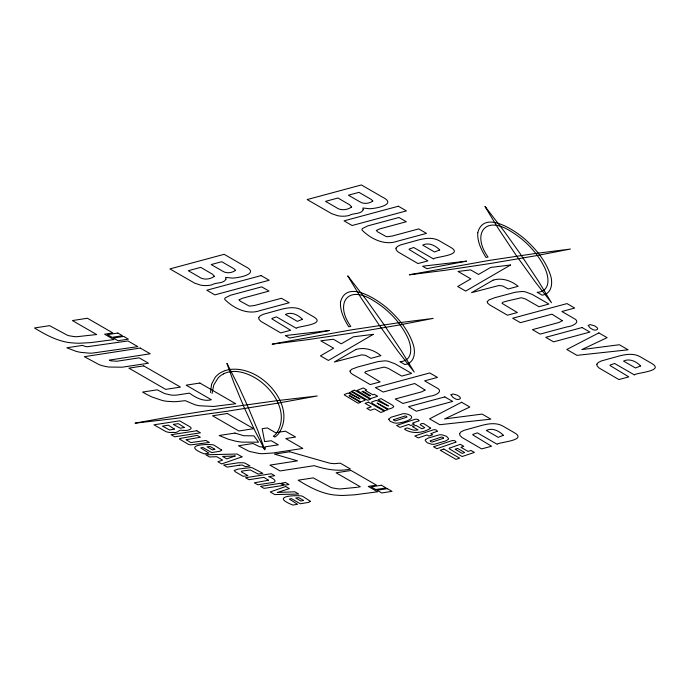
<?xml version="1.0" encoding="UTF-8"?>
<svg xmlns="http://www.w3.org/2000/svg" width="690" height="690" viewBox="0 0 690 690"><rect width="100%" height="100%" fill="white"/><g stroke="black" fill="none" stroke-linecap="round" stroke-linejoin="round"><path stroke-width="1.03" d="M212.063 393.455L213.745 385.003L218.057 378.051A25.944 14.982 0 0 1 223.422 373.894M388.332 405.875L378.077 399.657L381.113 398.639L392.576 405.263C396.465 407.247 389.384 408.989 388.315 409.084L377.352 403.064A3.045 1.76 0 0 0 377.042 403.158L387.754 409.679L384.822 410.654L372.669 403.615L371.677 402.451A1.932 1.113 0 0 1 371.841 401.942L375.584 400.579A4.278 2.467 0 0 1 377.154 400.631L388.168 405.944M224.302 373.506L225.164 373.118A15.559 8.987 0 0 0 225.509 372.997L225.966 372.824A9.505 5.486 0 0 1 227.01 372.462A15.137 8.737 0 0 1 231.038 371.643A18.285 10.557 0 0 1 235.29 371.453A20.648 11.92 0 0 1 239.577 371.876A30.317 17.509 0 0 1 248.504 374.567C269.721 383.045 291.197 411.352 276.449 433.372A29.394 16.974 0 0 1 273.43 436.227L274.896 437.072A31.378 18.113 0 0 0 278.38 433.932C294.535 411.206 272.377 380.802 249.832 372.272A33.776 19.501 0 0 0 240.672 369.685A24.452 14.119 0 0 0 235.488 369.21A21.45 12.386 0 0 0 230.184 369.452A18.665 10.781 0 0 0 225.242 370.599M357.687 487.209L360.301 486.769L336.082 472.788L351.055 470.468L376.481 485.148L368.236 486.424L377.568 491.806L354.643 494.825L342.939 495.463A50.085 28.92 0 0 1 336.832 495.187C322.696 494.394 309.965 487.45 298.158 480.206L313.208 477.877L330.984 487.433A15.111 8.72 0 0 0 333.184 488.054L337.376 488.744A19.13 11.049 0 0 0 340.377 488.943L356.808 487.338M172.94 432.371C178.149 433.777 178.762 429.007 182.289 430.353A7.193 4.157 0 0 0 184.023 430.379C187.18 430.965 194.951 428.913 188.982 426.222L179.65 420.84L153.93 424.816L165.781 431.552A5.839 3.372 0 0 0 166.566 431.837L167.523 432.087A8.591 4.959 0 0 0 172.949 432.389M210.51 392.558L211.606 384.054L215.254 377.232A38.114 22.002 0 0 1 216.108 376.266L218.118 374.403A24.029 13.869 0 0 1 221.059 372.428A12.532 7.236 0 0 1 222.025 371.927L223.991 371.065A12.334 7.124 0 0 1 225.251 370.608M223.465 373.92A9.72 5.615 0 0 1 224.302 373.506M265.072 448.069C265.331 451.777 263.062 445.826 261.105 446.922A7.633 4.407 0 0 1 259.354 446.628L253.014 443.506L238.49 445.757L248.098 450.829A21.209 12.248 0 0 0 250.332 451.631L258.871 453.434A24.116 13.921 0 0 0 262.666 453.692L273.257 452.959L302.841 448.431L285.755 438.564L295.57 437.046L285.41 431.181L275.595 432.699L267.341 427.929L262.2 428.731L264.632 441.6L271.282 440.746L278.372 444.834L265.046 446.844L265.072 448.069M357.084 390.428L370.487 398.639L377.646 396.25L374.265 394.301L372.79 394.792L365.183 390.402L366.657 389.91L363.285 387.961L357.084 390.428M349.994 371.065L350.451 372.54L352.366 374.213L370.211 384.572L380.121 381.906L364.777 372.686L365.51 371.669L370.151 370.332L384.158 367.097L388.185 368.322L401.735 376.085L411.645 373.419L394.982 363.794L388.16 361.224A11.851 6.84 0 0 0 384.675 360.861L378.12 361.586L357.705 367.002L351.702 369.254L349.994 371.065M487.243 301.703L487.701 303.186L489.615 304.851L507.452 315.218L517.371 312.544L502.018 303.324L502.751 302.306L507.4 300.969L521.407 297.735L525.435 298.96L538.976 306.731L548.895 304.057L532.232 294.44L525.409 291.861A11.851 6.84 0 0 0 521.916 291.499L515.361 292.224L494.954 297.649L488.951 299.9L487.243 301.703M451.001 394.818L452.985 397.406A12.903 7.452 0 0 0 454.555 398.32C457.099 400.761 463.551 399.036 458.557 396.008A12.903 7.452 0 0 0 456.978 395.094L452.864 393.947L451.001 394.818M588.242 325.456L590.226 328.052A12.903 7.452 0 0 0 591.804 328.957C594.34 331.398 600.8 329.673 595.806 326.646A12.903 7.452 0 0 0 594.228 325.74L590.105 324.593L588.242 325.456M221.697 450.096L220.058 451.2L211.692 452.588L202.808 447.465L200.712 447.914L208.958 453.149L204.257 453.873C182.85 445.533 202.886 443.946 212.46 444.688A7.055 4.071 0 0 1 214.366 445.352L221.697 450.096M310.336 501.276L308.697 502.372L300.331 503.769L291.447 498.637L289.352 499.094L297.597 504.321L292.896 505.046C271.489 496.705 291.516 495.118 301.099 495.86A7.055 4.071 0 0 1 302.996 496.524L310.336 501.276M174.389 429.025L169.999 429.93A2.286 1.32 0 0 1 169.309 429.827L162.435 426.101L168.326 425.187L174.389 429.025M239.094 299.814L240.301 301.168L248.857 305.868A3.847 2.225 0 0 0 250.151 306.084L254.998 305.385L281.486 298.27L289.239 302.746L259.759 310.681C247.305 315.123 233.298 308.128 224.776 299.4A4.52 2.613 0 0 1 225.156 297.925L230.426 295.277L261.7 286.85L269.048 291.094L242.475 298.261L239.094 299.814M376.343 230.46L377.551 231.805L386.107 236.515A3.847 2.225 0 0 0 387.392 236.722L392.248 236.032L418.727 228.907L426.48 233.384L397.009 241.319C384.546 245.761 370.547 238.774 362.026 230.037A4.52 2.613 0 0 1 362.397 228.562L367.675 225.923L398.949 217.488L406.298 221.732L379.724 228.899L376.343 230.46M340.515 302.013C339.903 310.974 344.172 319.392 348.743 326.801L350.796 326.413C334.314 303.557 347.717 283.866 373.713 300.797C387.625 309.189 399.45 321.342 406.833 335.858C410.947 343.456 414.259 357.894 403.21 361.189A9.255 5.348 0 0 1 399.898 361.638L404.901 364.536A9.789 5.649 0 0 0 406.22 364.251C415.449 362.017 415.647 350.46 412.775 343.232C407.963 329.518 398.337 318.012 387.599 308.464C377.344 299.555 346.708 278.915 340.515 302.013M388.712 419.201L390.152 421.331L394.154 422.91A7.788 4.502 0 0 0 396.828 423.143C402.986 423.065 420.227 417.631 406.436 413.914A7.849 4.528 0 0 0 403.055 413.707L391.032 417.252L388.712 419.201M477.765 232.651C477.144 241.612 481.413 250.03 485.984 257.448L488.046 257.051C471.563 234.195 484.966 214.504 510.954 231.443C524.866 239.827 536.699 251.979 544.074 266.495C548.196 274.103 551.5 288.532 540.46 291.827A9.255 5.348 0 0 1 537.148 292.284L542.15 295.173A9.789 5.649 0 0 0 543.461 294.889C552.699 292.663 552.888 281.097 550.016 273.87C545.204 260.156 535.578 248.659 524.849 239.111C514.593 230.193 483.949 209.553 477.765 232.651M430.655 428.154C423.996 432.699 413.56 434.183 406.048 430.12A27.246 15.732 0 0 1 405.435 429.784C402.805 428.99 407.402 427.343 408.532 428.343A13.843 7.995 0 0 0 409.041 428.637L413.215 430.043A6.934 4.002 0 0 0 414.88 430.198L418.062 429.879L412.37 426.593L415.975 425.385L421.875 428.792L424.807 427.74L420.227 424.686A1.173 0.673 0 0 1 420.262 424.393L421.193 423.789A2.941 1.699 0 0 1 422.754 423.557A2.467 1.423 0 0 1 424.048 423.798L430.655 428.154M234.272 470.451L235.273 471.753L243.225 476.367L247.926 475.643L241.379 471.822L241.647 471.132A11.083 6.4 0 0 1 242.104 471.054L250.298 469.985L258.163 474.056L262.864 473.331L252.35 467.82A6.753 3.898 0 0 0 250.737 467.57L237.998 469.105L234.272 470.451M225.949 279.131C223.75 283.961 215.522 282.21 211.908 284.841A15.654 9.039 0 0 1 200.29 285.048L194.511 283.064L169.895 268.919L224.155 254.317L245.097 266.4C259.354 273.257 241.862 277.233 234.514 277.941A12.946 7.469 0 0 1 232.288 278.087L225.63 277.38L225.949 279.131M363.199 209.777C360.999 214.607 352.771 212.856 349.157 215.487A15.654 9.039 0 0 1 337.539 215.685L331.752 213.702L307.136 199.565L361.396 184.954L382.338 197.047C396.603 203.904 379.103 207.871 371.755 208.578A12.946 7.469 0 0 1 369.538 208.725L362.871 208.018L363.199 209.777M425.057 390.048L421.745 391.825L395.206 399.01L402.917 403.46L429.939 396.181C434.226 395.939 444.645 391.635 436.572 387.754L424.635 380.863L437.451 377.404L429.749 372.962L375.42 387.582L383.131 392.032L414.724 383.528L425.057 390.048M562.307 320.686L558.995 322.471L532.447 329.647L540.158 334.098L567.189 326.819C571.467 326.577 581.886 322.273 573.821 318.392L561.876 311.501L574.701 308.051L566.99 303.6L512.67 318.228L520.372 322.67L551.966 314.166L562.307 320.686M186.179 439.72L190.518 442.393A2.182 1.259 0 0 0 191.113 442.523L205.948 440.47L209.398 442.463L190.888 444.86A7.625 4.407 0 0 1 188.655 444.464L179.538 439.107A1.466 0.845 0 0 1 179.762 438.538L197.124 435.373L200.402 437.27L186.179 439.72M258.716 317.572L259.035 319.444L261.079 321.471L280.735 332.916L290.654 330.251L271.903 318.892A1.294 0.742 0 0 1 272.076 318.383L276.474 316.865L296.398 328.362C295.984 326.206 327 324.852 313.89 316.977L301.72 309.957C295.484 306.541 287.963 307.585 281.373 309.284L263.295 314.286L260.13 315.856L258.716 317.572M395.957 248.21L396.276 250.082L398.328 252.109L417.985 263.563L427.895 260.889L409.144 249.53A1.294 0.742 0 0 1 409.317 249.021L413.724 247.503L433.639 259C433.234 256.844 464.249 255.498 451.131 247.615L438.969 240.594C432.734 237.179 425.213 238.231 418.623 239.922L400.536 244.933L397.38 246.494L395.957 248.21M459.618 433.562L459.937 435.433L461.981 437.46L481.637 448.905L491.556 446.24L472.805 434.881A1.294 0.742 0 0 1 472.978 434.372L477.377 432.854L497.3 444.351C496.895 442.195 527.902 440.85 514.792 432.966L502.622 425.946C496.386 422.53 488.874 423.582 482.284 425.273L464.198 430.275L461.032 431.845L459.618 433.562M596.859 364.208L597.178 366.071L599.231 368.098L618.887 379.552L628.797 376.878L610.046 365.528A1.294 0.742 0 0 1 610.219 365.01L614.626 363.492L634.541 374.998C634.136 372.833 665.151 371.487 652.033 363.613L639.872 356.583C633.636 353.168 626.115 354.22 619.525 355.919L601.439 360.922L598.282 362.491L596.859 364.208M235.54 270.342C232.271 272.947 226.458 273.723 222.715 271.222L211.175 264.563L221.749 261.708L233.953 268.772L235.54 270.342M372.781 200.988C369.521 203.593 363.708 204.369 359.964 201.859L348.424 195.201L358.998 192.355L371.194 199.419L372.781 200.988M455.236 449.268L462.127 453.39L464.715 452.528L457.548 448.397L455.236 449.268M302.444 319.306L297.338 321.359L285.401 314.459C291.404 311.457 298.27 314.907 302.444 319.306M439.694 249.953L434.588 251.997L422.642 245.105C428.645 242.095 435.519 245.545 439.694 249.953M503.346 435.295L498.249 437.348L486.303 430.448C492.306 427.455 499.172 430.888 503.346 435.295M640.596 365.942L635.49 367.986L623.544 361.094C629.547 358.093 636.422 361.534 640.596 365.942M349.2 395.801L360.49 402.417L358.093 403.219L344.345 394.965A1.716 0.992 0 0 1 344.353 394.533L347.562 393.248A3.347 1.932 0 0 1 348.752 393.326L360.007 398.958L349.252 392.584L351.624 391.791L365.148 399.959A1.035 0.595 0 0 1 365.062 400.269L360.767 401.899L350.046 395.706L349.209 395.784M362.207 391.523L369.478 395.879L370.444 395.551L362.888 391.196L362.207 391.523M268.548 480.249L254.369 482.802L257.801 484.785L270.609 482.802C278.501 482.543 274.611 478.584 268.652 476.652L274.732 475.712L271.299 473.728L245.545 477.713L248.987 479.697L263.96 477.377L268.548 480.249M184.411 427.464L180.608 428.154A2.458 1.415 0 0 1 179.969 428.059L173.268 424.428L178.287 423.651L184.411 427.464M214.806 449.242L212.365 449.88L207.043 446.81L209.829 446.525A1.863 1.078 0 0 1 210.39 446.62L214.806 449.242M303.445 500.423L301.004 501.061L295.682 497.982L298.468 497.697A1.863 1.078 0 0 1 299.029 497.8L303.445 500.423M214.4 276.319C210.174 279.519 203.222 280.287 198.78 276.759L188.31 270.713L200.73 267.366L212.373 274.146L214.4 276.319M351.65 206.957C347.424 210.157 340.472 210.933 336.021 207.397L325.551 201.359L337.979 198.013L349.614 204.792L351.65 206.957M443.498 438.271L432.32 441.988A2.527 1.458 0 0 1 430.586 441.479L430.241 441.091A1.199 0.69 0 0 1 430.241 440.789L441.393 437.081A2.588 1.492 0 0 1 442.997 437.486L443.498 437.96A1.225 0.707 0 0 1 443.498 438.271M393.723 419.623L393.671 419.718A1.104 0.638 0 0 0 393.662 420.003L393.999 420.374A2.467 1.423 0 0 0 394.464 420.624A2.329 1.346 0 0 0 395.439 420.848L406.91 417.114A1.121 0.647 0 0 0 406.919 416.829L406.591 416.45A2.355 1.354 0 0 0 405.142 415.975L393.723 419.623M418.873 420.788L412.525 423.177L414.414 424.272L410.697 425.506L408.808 424.419L399.941 427.377L396.603 425.445L414.854 419.373A3.079 1.777 0 0 1 418.33 419.727L418.959 420.46A1.432 0.828 0 0 1 418.873 420.788M437.106 431.31L430.758 433.708L432.647 434.795L428.93 436.037L427.041 434.942L418.175 437.9L414.837 435.977L433.087 429.896A3.079 1.777 0 0 1 436.572 430.25L437.193 430.983A1.432 0.828 0 0 1 437.106 431.31M455.823 442.126L436.899 448.707L433.527 446.766L452.002 440.643A3.114 1.794 0 0 1 455.279 441.048L455.918 441.798A1.415 0.811 0 0 1 455.823 442.126M425.739 439.375L425.497 439.668A3.657 2.113 0 0 0 425.238 440.574L427.222 442.756L431.466 444.17A8.039 4.64 0 0 0 434.234 444.282L445.533 441.014L448.25 439.401A3.657 2.113 0 0 0 448.509 438.486L446.525 436.313L442.264 434.89A8.047 4.64 0 0 0 439.496 434.786L428.214 438.055L425.739 439.375M449.44 448.164L449.302 448.302A1.208 0.699 0 0 0 449.207 448.733L462.102 456.53L474.384 452.433L470.951 450.449L468.044 451.415L460.877 447.284L463.784 446.318L460.334 444.317L449.44 448.164M373.299 334.357L328.414 360.447L320.462 355.85L333.632 348.234L320.781 340.808L333.408 339.256L341.283 343.81L353.401 336.806L373.299 334.357M355.816 349.528L334.331 362.017L361.724 354.858L365.459 355.324L370.978 358.334L380.897 355.661C373.894 349.942 364.665 346.82 355.816 349.528M510.548 265.003L465.664 291.085L457.703 286.497L470.882 278.872L458.022 271.455L470.649 269.902L478.532 274.447L490.642 267.444L510.548 265.003M493.065 280.166L471.572 292.655L498.965 285.496L502.7 285.962L508.228 288.972L518.138 286.307C511.135 280.58 501.906 277.458 493.065 280.166M461.601 402.261L429.568 418.847L439.728 424.712L490.875 419.166L482.103 414.095L444.576 418.951L469.847 407.022L461.601 402.261M598.851 332.899L566.809 349.485L576.969 355.35L628.124 349.804L619.344 344.733L581.825 349.597L607.088 337.66L598.851 332.899M285.686 486.502L270.23 491.961L274.758 494.575L298.736 494.04L294.82 491.78L277.207 492.479L289.36 488.624L285.686 486.502M241.992 456.832L221.68 463.93L217.885 461.739L222.611 460.092L216.755 456.702L209.622 456.97L205.844 454.788L237.101 454.011L241.992 456.832M235.118 456.004L226.786 458.876L222.594 456.461L235.118 456.004M354.591 390.221L351.771 391.161L367.546 400.269L370.366 399.329L354.591 390.221M368.555 402.166L365.07 403.331L371.237 406.893L366.839 408.359L370.271 410.343L374.679 408.877L380.846 412.439L384.33 411.274L368.555 402.166M443.851 449.043L440.237 450.251L456.012 459.359L459.626 458.151L443.851 449.043M398.354 206.232L344.025 220.86L352.098 225.518L406.419 210.89L398.354 206.232M261.105 275.595L206.784 290.223L214.849 294.88L269.178 280.252L261.105 275.595M582.084 327.543L545.747 337.324L553.596 341.852L589.933 332.071L582.084 327.543M444.843 396.905L408.506 406.686L416.346 411.214L452.683 401.433L444.843 396.905M411.827 274.31L409.368 274.827L445.136 270.282L490.642 263.451L535.742 255.774L570.449 249.038L534.681 253.584L489.175 260.415L411.827 274.31M274.586 343.663L272.119 344.181L307.887 339.644L353.392 332.813L398.492 325.137L433.208 318.401L397.44 322.946L351.926 329.768L274.586 343.663M137.836 422.634L135.042 423.186L175.458 418.476L226.906 411.292L277.932 403.158L317.236 395.965L276.828 400.683L225.371 407.859L182.816 414.561L137.836 422.634M466.457 261.156L426.86 268.686L422.565 266.211L466.457 261.156M329.208 330.519L289.619 338.048L285.324 335.564L329.208 330.519M96.635 334.547L76.719 336.72A19.122 11.04 0 0 1 73.718 336.522L69.526 335.832A15.102 8.72 0 0 1 67.327 335.211L49.542 325.654L34.5 327.983C46.299 335.219 59.038 342.162 73.175 342.964A50.163 28.963 0 0 0 79.281 343.24L90.985 342.602L113.91 339.584L104.578 334.202L112.815 332.925L87.397 318.245L72.415 320.565L96.635 334.547M239.327 465.224L227.174 467.104L223.603 465.034L238.274 462.792L243.466 462.766A6.288 3.631 0 0 1 244.95 463.145L250.073 465.948L245.373 466.673L242.449 465.155A2.303 1.328 0 0 0 241.733 465.034L239.327 465.224M117.817 333.037L107.476 334.633L112.125 337.315L122.458 335.711L117.817 333.037M123.708 336.435L113.367 338.031L118.059 340.739L128.392 339.135L123.708 336.435M82.343 345.405L66.835 347.803L76.029 351.314A32.025 18.492 0 0 0 80.696 352.349L89.019 353.133A30.972 17.88 0 0 0 92.322 353.116L137.836 346.656L127.969 340.955L87.285 346.742A7.297 4.209 0 0 1 85.457 346.475L82.343 345.405M140.243 348.045L84.318 356.696L99.213 364.682A30.877 17.828 0 0 0 109.02 367.046L122.173 367.201L148.462 363.225L139.13 357.834L117.015 361.232L111.081 360.861A6.383 3.683 0 0 1 109.762 360.327L109.382 360.102L150.196 353.789L140.243 348.045M143.692 365.864L128.909 368.149L165.695 389.384L180.478 387.099L143.692 365.864M199.876 383.045L186.136 385.167L211.39 399.752C203.403 401.865 195.744 397.673 189.465 393.128L178.865 394.766A16.293 9.41 0 0 1 171.051 395.051L164.712 393.611L157.277 389.815L142.692 392.075A20.476 11.816 0 0 0 143.011 392.274L144.072 392.921A93.788 54.148 0 0 0 146.556 394.301L150.058 396.086A82.041 47.369 0 0 0 151.947 396.983L162.461 400.545A29.894 17.259 0 0 0 167.23 401.33L173.388 401.692A29.765 17.19 0 0 0 176.537 401.623L185.274 400.666L194.847 404.711A30.343 17.517 0 0 0 199.263 405.737L213.555 406.47L235.704 403.728L199.876 383.045M227.338 413.5L212.555 415.785L238.869 430.983L253.653 428.697L227.338 413.5M196.857 430.75L171.111 434.735L174.708 436.805L200.454 432.828L196.857 430.75M234.936 433.07L219.17 435.511L228.278 439.202L235.118 441.048A40.451 23.357 0 0 0 242.268 442.143L258.534 442.178L253.877 435.864L243.682 435.709L234.936 433.07M289.705 451.76L274.465 454.124L297.485 460.851L269.945 465.112L280.062 470.951L314.209 465.672C325.904 469.485 338.324 471.71 350.537 469.071L340.291 463.154L334.262 463.689L329.647 463.171L289.705 451.76M280.183 483.328L260.544 486.364L264.037 488.382L283.676 485.346L280.183 483.328M285.505 482.5L281.589 483.112L285.091 485.13L289.007 484.527L285.505 482.5M381.475 485.251L371.142 486.855L375.783 489.538L386.124 487.934L381.475 485.251M387.366 488.658L377.033 490.254L381.717 492.962L392.049 491.358L387.366 488.658M486.165 207.932L484.966 206.474L497.947 227.959L516.051 255.197L535.362 282.098L551.465 302.72L538.476 281.244L520.381 254.006L504.381 231.555L486.165 207.932M348.924 277.294L347.717 275.836L360.706 297.321L378.801 324.55L398.113 351.452L414.216 372.082L401.226 350.598L383.131 323.36L367.14 300.918L348.924 277.294M227.64 364.708L226.898 363.38L233.798 382.51L243.915 406.91L255.119 431.164L264.796 449.88L257.896 430.758L247.779 406.35L238.533 386.124L227.64 364.708"/></g></svg>
